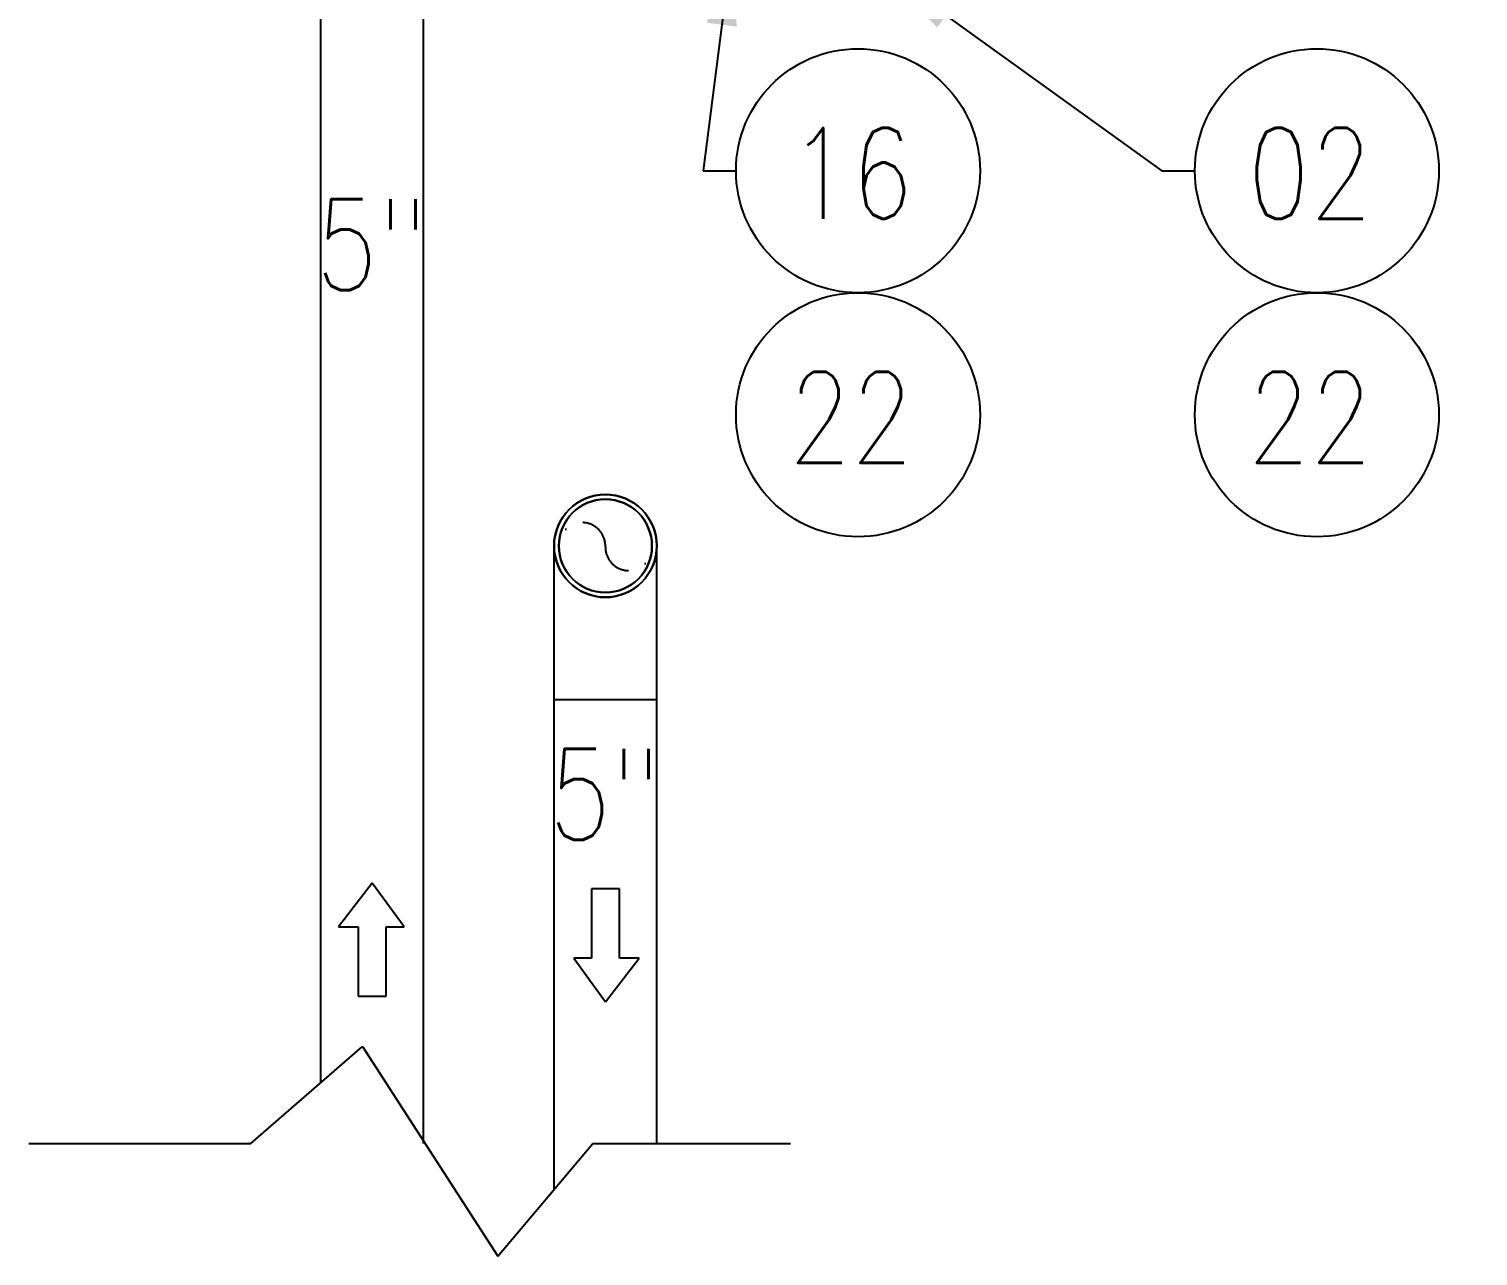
# Model space of a CAD drawing. Header units: millimetres. Extents: x -312439 to 477422, y -331570 to 212570.
# Drawn here: x 340702 to 342696, y 119878 to 121565 of the extents above; entities that cross this region are included whole.
import ezdxf

# ---------------------------------------------------------------- set-up
doc = ezdxf.new("R2010")
doc.units = ezdxf.units.MM
doc.linetypes.add('DASHDOT', pattern=[25.4, 12.7, -6.35, 0, -6.35])
doc.layers.add('ARCONDTEXTO', color=4, linetype='Continuous')
doc.layers.add('TEXTO FORMATO', color=4, linetype='Continuous')
doc.styles.add('ROMAND', font='ROMAND.SHX')
doc.styles.add('ROMANS', font='romans.shx', dxfattribs={"height": 187.5})
doc.dimstyles.new('1-50 (MILIMETRO)', dxfattribs={"dimscale": 0, "dimtxt": 125, "dimasz": 125, "dimexe": 100, "dimexo": 100, "dimgap": 50, "dimtad": 0, "dimdec": 0, "dimzin": 0, "dimdsep": 46, "dimtxsty": 'ROMAND', "dimcen": -390, "dimclrd": 1, "dimclre": 1, "dimclrt": 3, "dimadec": 0, "dimazin": 0, "dimtfac": 1, "dimtdec": 0, "dimtix": 1, "dimtmove": 2, "dimatfit": 2, "dimfxl": 1, "dimtvp": 1, "dimtolj": 1, "dimtzin": 0, "dimarcsym": 0})

msp = doc.modelspace()

# ---------------------------------------------------------------- linework, layer by layer
at = {"color": 5, "linetype": 'Continuous', "extrusion": (0, 1, 0)}
for p, q in [((341103.597, 120115.894, 0), (341103.597, 121952.732, 0)), ((341244.897, 120032.309, 0), (341244.897, 121882.082, 0)), ((341424.567, 119968.924, 0), (341424.567, 120854.378, 0)), ((341565.867, 120032.309, 0), (341565.867, 120854.378, 0)), ((341565.867, 120642.428, 0), (341424.567, 120642.428, 0))]:
    msp.add_line(p, q, dxfattribs=at)
at = {"color": 1, "linetype": 'Continuous', "extrusion": (0, 1, 0)}
for p, q in [((341174.484, 120390.267, 0), (341128.184, 120330.189, 0)), ((341218.338, 120330.189, 0), (341174.484, 120390.267, 0)), ((341128.184, 120330.189, 0), (341155.307, 120330.189, 0)), ((341155.307, 120330.189, 0), (341155.307, 120234.869, 0)), ((341193.662, 120234.869, 0), (341193.662, 120330.189, 0)), ((341193.662, 120330.189, 0), (341218.338, 120330.189, 0)), ((341155.307, 120234.869, 0), (341193.662, 120234.869, 0))]:
    msp.add_line(p, q, dxfattribs=at)
at = {"color": 4, "linetype": 'Continuous', "extrusion": (0, 1, 0)}
for p, q in [((341476.277, 120382.727, 0), (341476.277, 120287.408, 0)), ((341514.632, 120382.727, 0), (341476.277, 120382.727, 0)), ((341514.632, 120287.408, 0), (341514.632, 120382.727, 0)), ((341451.601, 120287.408, 0), (341495.455, 120227.33, 0)), ((341476.277, 120287.408, 0), (341451.601, 120287.408, 0)), ((341495.455, 120227.33, 0), (341541.755, 120287.408, 0)), ((341541.755, 120287.408, 0), (341514.632, 120287.408, 0))]:
    msp.add_line(p, q, dxfattribs=at)
at = {"color": 2}
for p, q in [((341007.269, 120032.309, 0), (341161.016, 120165.718, 0)), ((341161.016, 120165.718, 0), (341347.435, 119877.627, 0)), ((340702.234, 120032.309, 0), (341007.269, 120032.309, 0)), ((341347.435, 119877.627, 0), (341478.12, 120032.309, 0)), ((341478.12, 120032.309, 0), (341749.732, 120032.309, 0))]:
    msp.add_line(p, q, dxfattribs=at)
at = {"color": 5, "linetype": 'Continuous'}
for radius in [70.65, 64.1]:
    msp.add_circle((341495.217, 120854.378, 0), radius, dxfattribs=at)
at = {"color": 6, "linetype": 'DASHDOT', "ltscale": 4}
for centre, radius, start, end in [((341463.153, 120854.378, 0), 32.065, 357.582, 180.424256), ((341527.237, 120852.568, 0), 32.052, 179.182184, 1.152936)]:
    msp.add_arc(centre, radius, start, end, dxfattribs=at)
at = {"color": 5, "linetype": 'Continuous', "extrusion": (1.82829e-114, 3.15721e-65, -1)}
msp.add_ellipse((341495.217, 120854.378, 0), major_axis=(0, 70.65), ratio=1, start_param=-1.57079633, end_param=4.71238898, dxfattribs=at)
at = {"color": 5, "linetype": 'Continuous', "extrusion": (9.86076e-32, 3.15721e-65, -1)}
msp.add_ellipse((341495.217, 120854.378, 0), major_axis=(0, 64.1), ratio=1, start_param=-1.57079633, end_param=4.71238898, dxfattribs=at)
at = {"layer": 'TEXTO FORMATO', "color": 1}
for centre in [(341842.775, 121370.443), (342474.033, 121370.443), (341842.775, 121034.773), (342474.033, 121034.773)]:
    msp.add_circle(centre, 167.835, dxfattribs=at)

# ---------------------------------------------------------------- texts
at = {"layer": 'ARCONDTEXTO', "color": 3, "linetype": 'Continuous', "lineweight": -3, "style": 'ROMANS', "width": 0.8}
for s, p in [('16', (341747.456, 121304.378)), ('02', (342378.715, 121304.378)), ('22', (341747.456, 120968.707)), ('22', (342378.715, 120968.707))]:
    msp.add_text(s, height=125, dxfattribs=at).set_placement(p)
at = {"layer": 'ARCONDTEXTO', "linetype": 'Continuous', "lineweight": -3, "style": 'ROMANS', "width": 0.8}
for p in [(341096.623, 121206.199, 0), (341417.593, 120450.174, 0)]:
    msp.add_text('5"', height=125, dxfattribs=at).set_placement(p)

# ---------------------------------------------------------------- leaders
at = {"layer": 'TEXTO FORMATO'}
for points in [[(342627.752, 122157.451), (342936.099, 121370.443), (342981.433, 121370.443)], [(341671.286, 121695.311), (341629.606, 121370.443), (341674.94, 121370.443)], [(341862.341, 121657.294), (342260.865, 121370.443), (342306.198, 121370.443)]]:
    msp.add_leader(points, dimstyle='1-50 (MILIMETRO)', override={"dimscale": 1}, dxfattribs=at)

doc.saveas('drawing.dxf')
